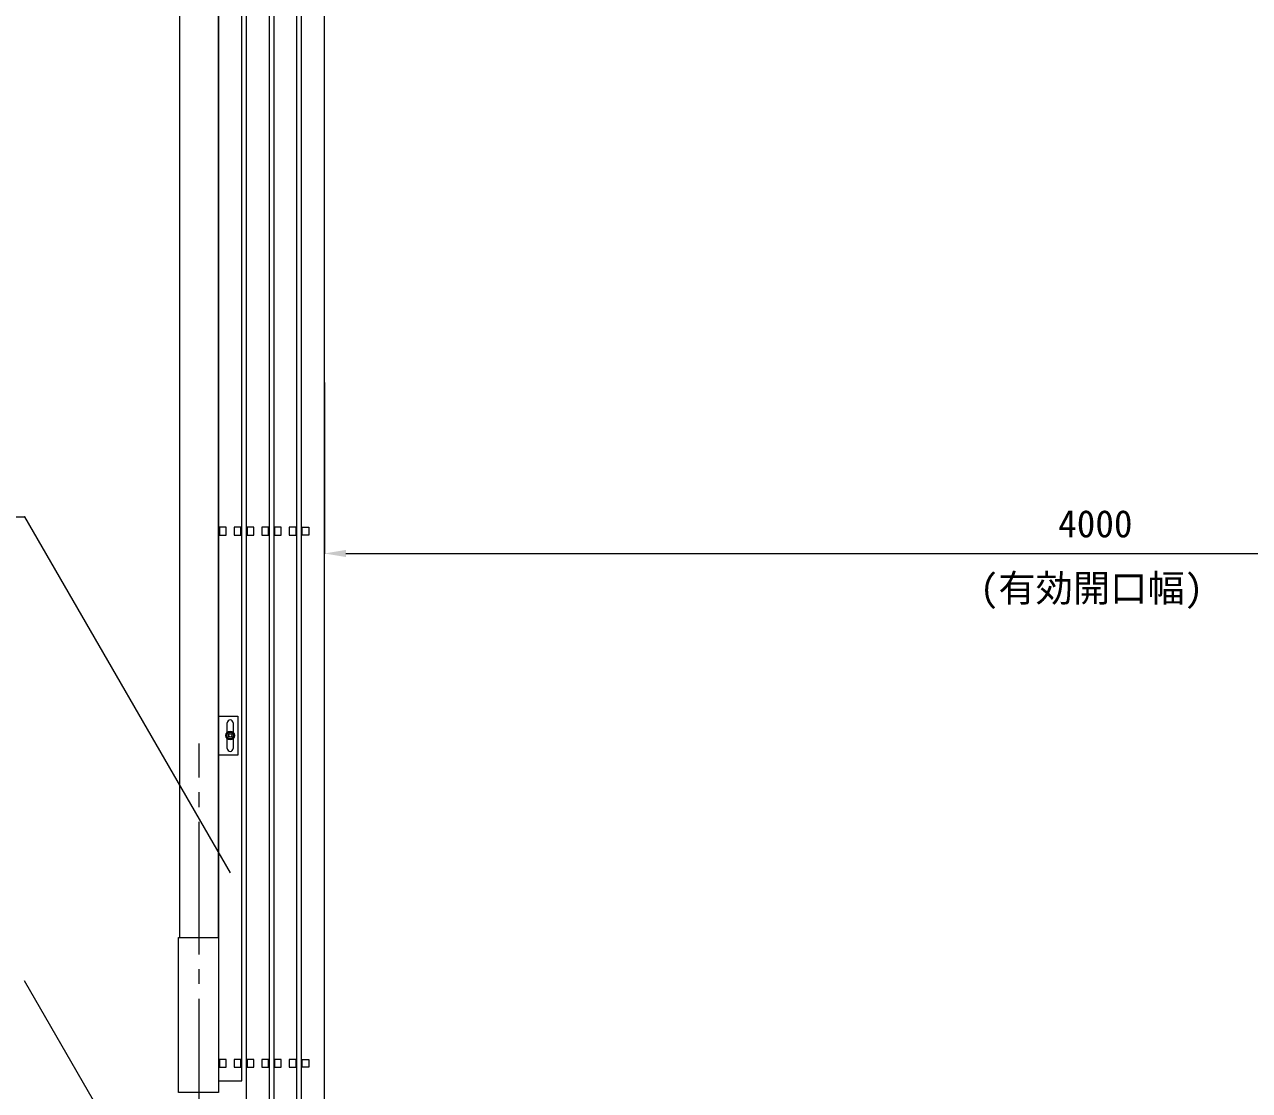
# Model space of a CAD drawing. Units: millimetres, scale not verified. Extents: x -69980 to -49855, y -14438 to 14438.
# Drawn here: x -66030 to -62873, y -11170 to -8422 of the extents above; entities that cross this region are included whole.
import ezdxf
from ezdxf.enums import TextEntityAlignment as Align

# ---------------------------------------------------------------- set-up
doc = ezdxf.new("R2010")
doc.units = ezdxf.units.MM
doc.header["$LTSCALE"] = 38
doc.linetypes.add('CHAIN2', pattern=[12, 9, -1, 1, -1])
for name, color, linetype, lineweight in [('0-6_ﾎﾞﾙﾄ類', 2, 'Continuous', 18), ('0-B_寸法', 3, 'Continuous', 18), ('0-C_側固定棒', 7, 'Continuous', 18), ('0-F_中央走行棒', 7, 'Continuous', 18), ('1-1_中央走行棒左', 7, 'Continuous', 18), ('1-2_通芯', 1, 'CHAIN2', 18), ('1-6_標準柱', 7, 'Continuous', 18), ('1-7_文字', 7, 'Continuous', 18)]:
    doc.layers.add(name, color=color, linetype=linetype, lineweight=lineweight)
doc.styles.add('ＭＳ ゴシック', font='')
doc.styles.get('ＭＳ ゴシック').set_extended_font_data('MS Gothic')

msp = doc.modelspace()

# ---------------------------------------------------------------- linework, layer by layer
at = {"layer": '0-6_ﾎﾞﾙﾄ類'}
msp.add_lwpolyline([(-65505.1, -10246.45), (-65510.03, -10254.95), (-65505.1, -10263.45), (-65495.3, -10263.45), (-65490.38, -10254.95), (-65495.3, -10246.45)], close=True, dxfattribs=at)
for radius in [11, 8.5, 4.75, 4.22]:
    msp.add_circle((-65500.2, -10254.95), radius, dxfattribs=at)
for start, end in [(132.757, 167.243), (192.757, 227.243), (72.757, 107.243), (12.757, 47.243), (312.757, 347.243), (252.757, 287.243)]:
    msp.add_arc((-65500.2, -10254.95), 8.9, start, end, dxfattribs=at)
at = {"layer": '0-B_寸法'}
for p, q in [((-65257.2, -9345.3), (-65257.2, -9786.9)), ((-65202.2, -9785.9), (-61312.2, -9785.9))]:
    msp.add_line(p, q, dxfattribs=at)
at = {"layer": '0-B_寸法', "color": 91}
msp.add_solid([(-65202.2, -9776.73), (-65257.2, -9785.9), (-65202.2, -9795.08)], dxfattribs=at)
at = {"layer": '0-C_側固定棒'}
for points in [[(-65470.2, -11089.95), (-65470.2, -7474.95), (-65530.2, -7474.95), (-65530.2, -11144.95), (-65470.2, -11144.95)], [(-65527.85, -9738.45), (-65510.55, -9738.45), (-65510.55, -9718.45), (-65527.85, -9718.45)], [(-65489.85, -9738.45), (-65472.55, -9738.45), (-65472.55, -9718.45), (-65489.85, -9718.45)], [(-65527.85, -11109.95), (-65510.55, -11109.95), (-65510.55, -11089.95), (-65527.85, -11089.95)], [(-65489.85, -11109.95), (-65472.55, -11109.95), (-65472.55, -11089.95), (-65489.85, -11089.95)]]:
    msp.add_lwpolyline(points, close=True, dxfattribs=at)
at = {"layer": '0-F_中央走行棒'}
for points in [[(-65388.2, -7033.5), (-65388.2, -11214.95), (-65328.2, -11214.95), (-65328.2, -6994.95), (-65333.2, -6994.95)], [(-65459.2, -7299.5), (-65459.2, -11214.95), (-65399.2, -11214.95), (-65399.2, -7044.5)]]:
    msp.add_lwpolyline(points, dxfattribs=at)
for points in [[(-65456.85, -9738.45), (-65439.55, -9738.45), (-65439.55, -9718.45), (-65456.85, -9718.45)], [(-65418.85, -9738.45), (-65401.55, -9738.45), (-65401.55, -9718.45), (-65418.85, -9718.45)], [(-65385.85, -9738.45), (-65368.55, -9738.45), (-65368.55, -9718.45), (-65385.85, -9718.45)], [(-65347.85, -9738.45), (-65330.55, -9738.45), (-65330.55, -9718.45), (-65347.85, -9718.45)], [(-65456.85, -11109.95), (-65439.55, -11109.95), (-65439.55, -11089.95), (-65456.85, -11089.95)], [(-65418.85, -11109.95), (-65401.55, -11109.95), (-65401.55, -11089.95), (-65418.85, -11089.95)], [(-65385.85, -11109.95), (-65368.55, -11109.95), (-65368.55, -11089.95), (-65385.85, -11089.95)], [(-65347.85, -11109.95), (-65330.55, -11109.95), (-65330.55, -11089.95), (-65347.85, -11089.95)]]:
    msp.add_lwpolyline(points, close=True, dxfattribs=at)
at = {"layer": '1-1_中央走行棒左'}
msp.add_lwpolyline([(-65312.2, -6994.95), (-65317.2, -6994.95), (-65317.2, -11214.95), (-65257.2, -11214.95), (-65257.2, -6994.95), (-65262.2, -6994.95)], dxfattribs=at)
for points in [[(-65297.55, -9738.45), (-65314.85, -9738.45), (-65314.85, -9718.45), (-65297.55, -9718.45)], [(-65297.55, -11109.95), (-65314.85, -11109.95), (-65314.85, -11089.95), (-65297.55, -11089.95)]]:
    msp.add_lwpolyline(points, close=True, dxfattribs=at)
at = {"layer": '1-2_通芯'}
msp.add_line((-65580.2, -12187.5), (-65580.2, -10275.5), dxfattribs=at)
at = {"layer": '1-6_標準柱'}
for p, q in [((-65630.2, -10775.5), (-65630.2, -7325.5)), ((-65530.2, -10775.5), (-65530.2, -7325.5)), ((-65507.7, -10246.9), (-65507.7, -10222.5)), ((-65492.7, -10222.5), (-65492.7, -10246.9)), ((-65507.7, -10288.5), (-65507.7, -10262.98)), ((-65492.7, -10262.98), (-65492.7, -10288.5))]:
    msp.add_line(p, q, dxfattribs=at)
for points in [[(-65530.2, -10205.5), (-65480.2, -10205.5), (-65480.2, -10305.5), (-65530.2, -10305.5)], [(-65633.4, -10775.5), (-65530.2, -10775.5), (-65530.2, -11175.5), (-65633.4, -11175.5)]]:
    msp.add_lwpolyline(points, close=True, dxfattribs=at)
for centre, start, end in [((-65500.2, -10222.5), 0, 180), ((-65500.2, -10288.5), 180, 0)]:
    msp.add_arc(centre, 7.5, start, end, dxfattribs=at)
at = {"layer": '1-7_文字'}
for p, q in [((-66458.62, -9691.55), (-66030.2, -9691.55)), ((-66029.85, -9691.55), (-66030.2, -9691.55)), ((-65499.85, -10609.52), (-66029.85, -9691.55)), ((-66030.2, -10887.5), (-66030.55, -10887.5)), ((-65802.72, -11281.5), (-66030.2, -10887.5))]:
    msp.add_line(p, q, dxfattribs=at)

# ---------------------------------------------------------------- texts
at = {"layer": '0-B_寸法', "style": 'ＭＳ ゴシック'}
for s, p in [('4000', (-63366.3, -9765.5)), ('(有効開口幅)', (-63568.2, -9931.5))]:
    msp.add_text(s, height=70.38, dxfattribs=at).set_placement(p, align=Align.BOTTOM_LEFT)

doc.saveas('drawing.dxf')
